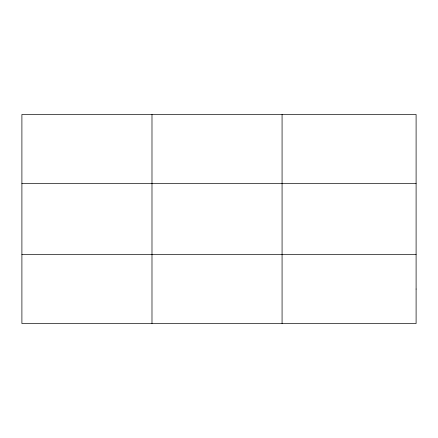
<?xml version="1.0" encoding="UTF-8"?>
<svg xmlns="http://www.w3.org/2000/svg" width="438" height="438" viewBox="0 0 438 438"><rect width="100%" height="100%" fill="white"/><g stroke="black" fill="none" stroke-linecap="round" stroke-linejoin="round"><path stroke-width="0.66" d="M151.986 114.46L151.986 323.54M282.072 114.46L282.072 323.54M21.9 183.456L416.1 183.456M21.9 254.544L416.1 254.544M416.1 289.042L416.1 323.54L21.9 323.54L21.9 114.46L416.1 114.46L416.1 289.042"/></g></svg>
